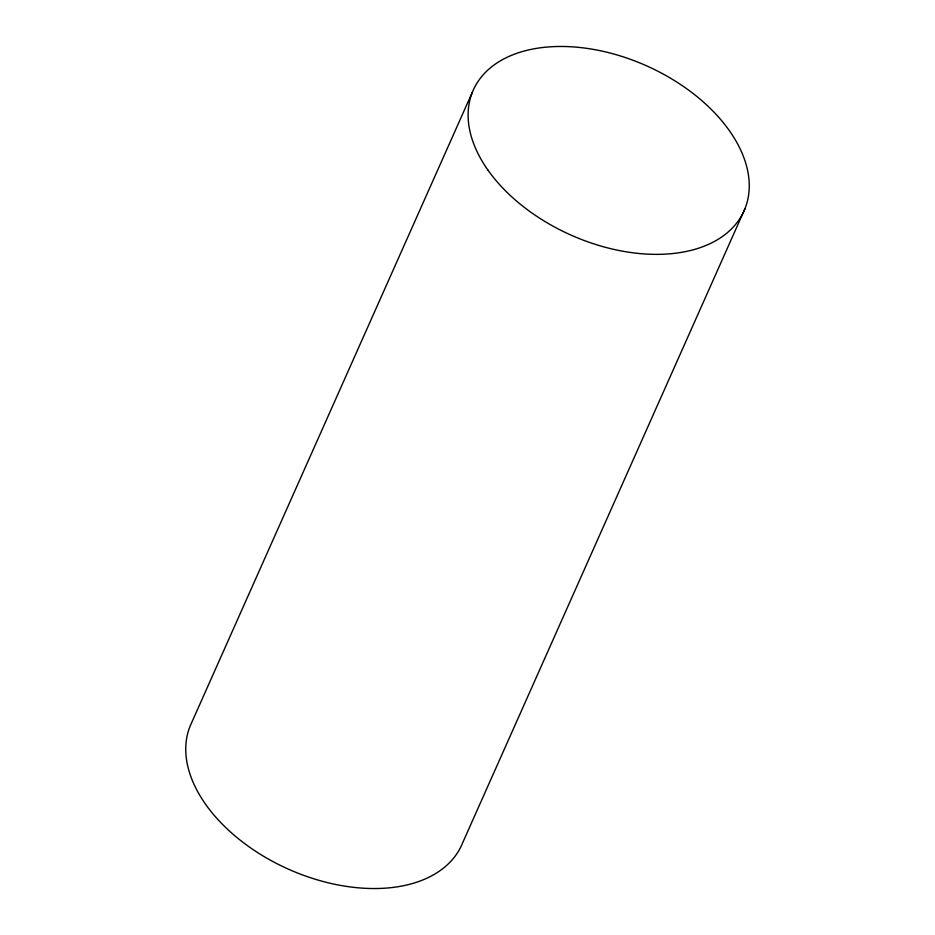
<?xml version="1.0" encoding="UTF-8"?>
<svg xmlns="http://www.w3.org/2000/svg" width="935" height="935" viewBox="0 0 935 935"><rect width="100%" height="100%" fill="white"/><g stroke="black" fill="none" stroke-linecap="round" stroke-linejoin="round"><path stroke-width="1.4" d="M472.479 91.899L190.132 726.074A148.244 92.694 24 0 0 291.475 870.508A148.244 92.694 24 0 0 462.521 843.101L744.868 208.926M487.731 169.796A148.244 92.694 24 0 0 731.205 229.168A148.244 92.694 24 0 0 607.096 52.278A148.244 92.694 24 0 0 487.731 169.796"/></g></svg>
